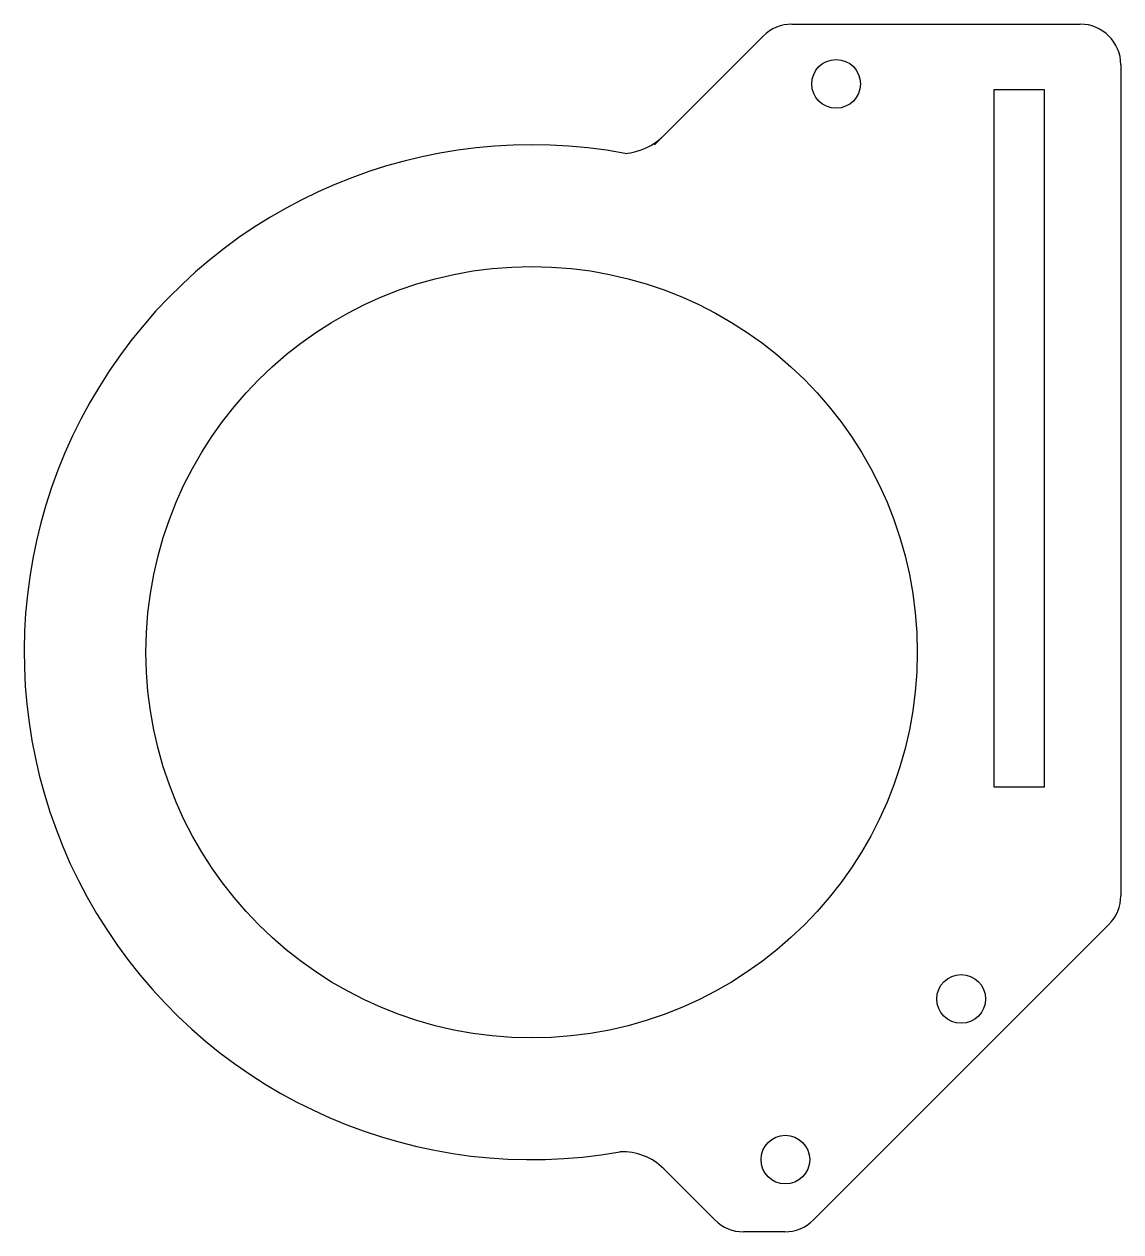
# Model space of a CAD drawing. Header units: millimetres. Extents: x -25 to 29, y -28.6 to 30.9.
import ezdxf

# ---------------------------------------------------------------- set-up
doc = ezdxf.new("R2010")
doc.units = ezdxf.units.MM
doc.layers.get('0').update_dxf_attribs({"linetype": 'CONTINUOUS'})

msp = doc.modelspace()

# ---------------------------------------------------------------- linework, layer by layer
for p, q in [((12.826, 30.942), (27.027, 30.942)), ((6.055, 25), (11.411, 30.356)), ((29.027, 28.942), (29.027, -11.997)), ((28.441, -13.412), (13.88, -27.973)), ((6.509, -25.454), (9.028, -27.973)), ((12.466, -28.558), (10.442, -28.558))]:
    msp.add_line(p, q)
msp.add_lwpolyline([(25.27, 27.71), (22.77, 27.71), (22.77, -6.631), (25.27, -6.631)], close=True)
for centre, radius in [((15, 28), 1.2), ((0, 0), 19), ((21.161, -17.082), 1.2), ((12.5, -25), 1.2)]:
    msp.add_circle(centre, radius)
for centre, radius, start, end in [((12.826, 28.942), 2, 90, 135), ((27.027, 28.942), 2, 0, 90), ((0, 0), 25, 79.37766, 280.02811), ((4.353, 27.61), 3.049, 274.79871, 315), ((27.027, -11.997), 2, 315, 360), ((4.484, -27.479), 2.864, 45, 92.61712), ((10.442, -26.558), 2, 225, 270), ((12.466, -26.558), 2, 270, 315)]:
    msp.add_arc(centre, radius, start, end)

doc.saveas('drawing.dxf')
